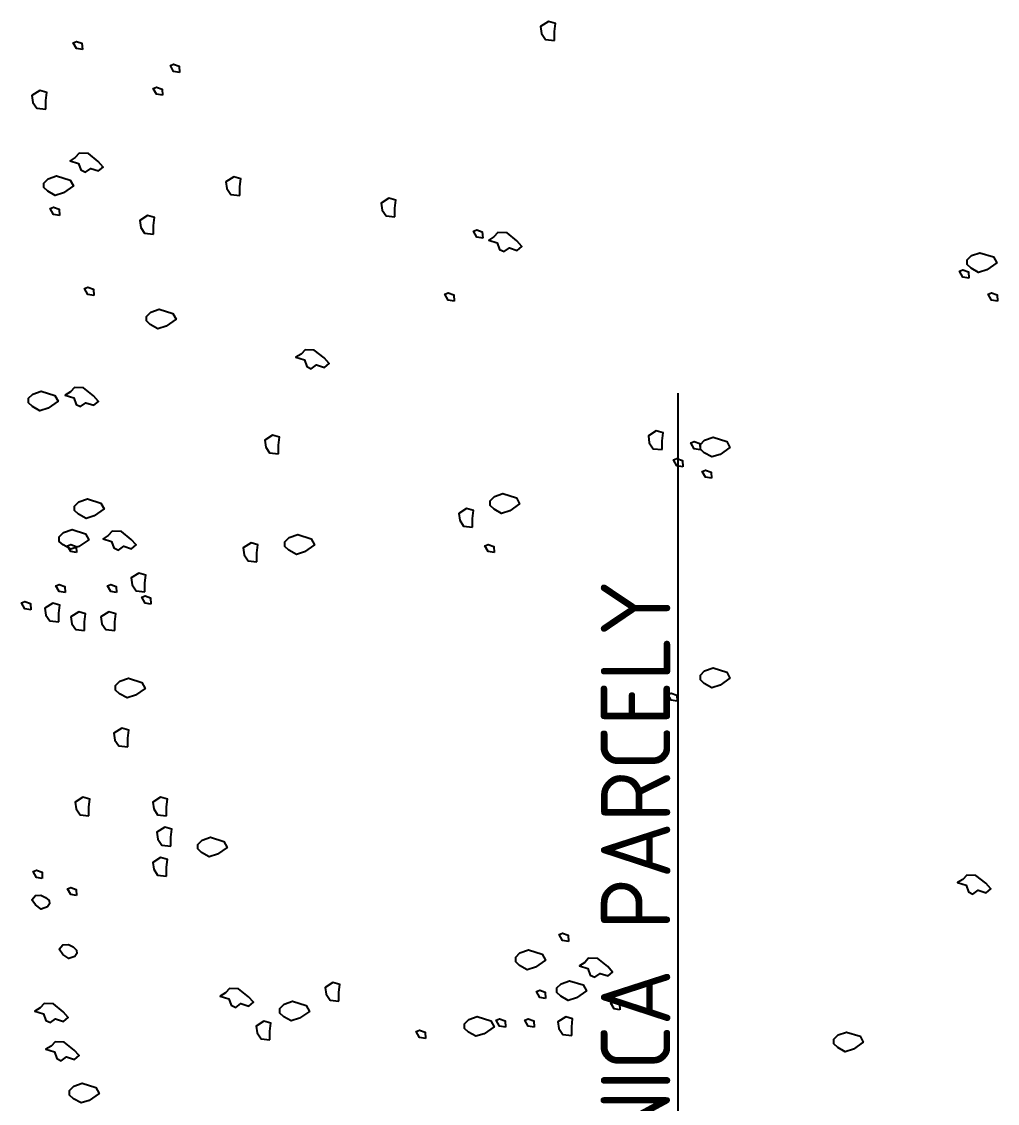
# Model space of a CAD drawing. Header units: millimetres. Extents: x 462666 to 1244237, y 2328025 to 3795663.
# Drawn here: x 1065669 to 1067355, y 2712353 to 2714223 of the extents above; entities that cross this region are included whole.
import ezdxf
from ezdxf.lldxf.tags import DXFTag

# ---------------------------------------------------------------- set-up
doc = ezdxf.new("R2010")
doc.units = ezdxf.units.MM
for name, color, linetype in [('arbre', 250, 'Continuous'), ('MUR_POH', 64, 'Continuous'), ('PLO_LIN', 6, 'Continuous')]:
    doc.layers.add(name, color=color, linetype=linetype)
doc.styles.add('ISOCP.SHX', font='ISOCP.shx', dxfattribs={"height": 150})
tags = doc.linetypes.add('DASHED', pattern=[0.75, 0.5, -0.25]).pattern_tags.tags
tags[6:7] = [DXFTag(74, 4), DXFTag(75, 0), DXFTag(340, '0'), DXFTag(46, 1.0), DXFTag(50, 0.0), DXFTag(44, 0.0), DXFTag(45, 0.0)]
tags[4:5] = [DXFTag(74, 4), DXFTag(75, 0), DXFTag(340, '0'), DXFTag(46, 1.0), DXFTag(50, 0.0), DXFTag(44, 0.0), DXFTag(45, 0.0)]

# ---------------------------------------------------------------- blocks, each defined once
blk = doc.blocks.new('STROM 2')
at = {"layer": 'arbre', "color": 252}
for points in [[(1051876.4, 2714190.5), (1051876.4, 2714205.9), (1051878.1, 2714219.5), (1051866.1, 2714222.9), (1051852.5, 2714214.4), (1051854.2, 2714202.5), (1051861, 2714192.2)], [(1051060.6, 2714174.6), (1051050.4, 2714176.3), (1051044.7, 2714186.5), (1051050.4, 2714188.8), (1051060, 2714185.4)], [(1051228.6, 2714135.1), (1051218.4, 2714136.8), (1051212.7, 2714147), (1051218.4, 2714149.3), (1051228, 2714145.9)], [(1051199, 2714095.6), (1051188.7, 2714097.3), (1051183.1, 2714107.5), (1051188.7, 2714109.8), (1051198.4, 2714106.4)], [(1050997.4, 2714071.4), (1050997.4, 2714086.7), (1050999.1, 2714100.4), (1050987.2, 2714103.8), (1050973.6, 2714095.2), (1050975.3, 2714083.3), (1050982.1, 2714073.1)], [(1051088.1, 2713981.3), (1051071.1, 2713994.9), (1051055.2, 2713995.5), (1051048.4, 2713988.1), (1051039.3, 2713982.4), (1051054, 2713977.9), (1051058, 2713966.5), (1051066, 2713962.5), (1051075.1, 2713969.3), (1051088.7, 2713964.8), (1051096.6, 2713971.6)], [(1051028.1, 2713927), (1051013.9, 2713922.4), (1051000.9, 2713929.8), (1050994.1, 2713936), (1050994.1, 2713944), (1051001.4, 2713951.4), (1051016.2, 2713956.5), (1051039.5, 2713949.1), (1051045.2, 2713938.9)], [(1051332.6, 2713922.5), (1051332.6, 2713937.8), (1051334.3, 2713951.4), (1051322.4, 2713954.9), (1051308.8, 2713946.3), (1051310.5, 2713934.4), (1051317.3, 2713924.2)], [(1051021.1, 2713888.1), (1051010.8, 2713889.8), (1051005.2, 2713900.1), (1051010.8, 2713902.3), (1051020.5, 2713898.9)], [(1051600.8, 2713885.3), (1051600.8, 2713900.6), (1051602.5, 2713914.2), (1051590.5, 2713917.6), (1051576.9, 2713909.1), (1051578.6, 2713897.2), (1051585.4, 2713887)], [(1051183.7, 2713855.5), (1051183.7, 2713870.8), (1051185.4, 2713884.4), (1051173.4, 2713887.8), (1051159.8, 2713879.3), (1051161.5, 2713867.4), (1051168.3, 2713857.2)], [(1051752.4, 2713848.6), (1051742.2, 2713850.3), (1051736.5, 2713860.5), (1051742.2, 2713862.8), (1051751.8, 2713859.4)], [(1051811.7, 2713844.1), (1051794.6, 2713857.7), (1051778.7, 2713858.3), (1051771.9, 2713850.9), (1051762.8, 2713845.2), (1051777.6, 2713840.7), (1051781.6, 2713829.3), (1051789.5, 2713825.4), (1051798.6, 2713832.2), (1051812.2, 2713827.6), (1051820.2, 2713834.4)], [(1052623.6, 2713794.1), (1052609.4, 2713789.5), (1052596.4, 2713796.9), (1052589.5, 2713803.1), (1052589.5, 2713811.1), (1052596.9, 2713818.5), (1052611.7, 2713823.6), (1052635, 2713816.2), (1052640.7, 2713806)], [(1052592.5, 2713779.5), (1052582.2, 2713781.2), (1052576.5, 2713791.4), (1052582.2, 2713793.7), (1052591.9, 2713790.3)], [(1051080.4, 2713749.8), (1051070.1, 2713751.5), (1051064.5, 2713761.8), (1051070.1, 2713764), (1051079.8, 2713760.6)], [(1051703, 2713740), (1051692.8, 2713741.7), (1051687.1, 2713751.9), (1051692.8, 2713754.1), (1051702.4, 2713750.7)], [(1052641.9, 2713740), (1052631.6, 2713741.7), (1052626, 2713751.9), (1052631.6, 2713754.1), (1052641.3, 2713750.7)], [(1051205.4, 2713696.6), (1051191.2, 2713692.1), (1051178.1, 2713699.4), (1051171.3, 2713705.7), (1051171.3, 2713713.6), (1051178.7, 2713721), (1051193.5, 2713726.1), (1051216.8, 2713718.7), (1051222.5, 2713708.5)], [(1051478.4, 2713641.6), (1051461.4, 2713655.3), (1051445.5, 2713655.8), (1051438.7, 2713648.4), (1051429.6, 2713642.8), (1051444.4, 2713638.2), (1051448.3, 2713626.9), (1051456.3, 2713622.9), (1051465.4, 2713629.7), (1051479, 2713625.2), (1051487, 2713632)], [(1051001.6, 2713554.8), (1050987.3, 2713550.3), (1050974.3, 2713557.7), (1050967.5, 2713563.9), (1050967.5, 2713571.9), (1050974.8, 2713579.3), (1050989.6, 2713584.4), (1051012.9, 2713577), (1051018.6, 2713566.8)], [(1051079.9, 2713576.3), (1051062.8, 2713589.9), (1051046.9, 2713590.5), (1051040.1, 2713583.1), (1051031, 2713577.4), (1051045.8, 2713572.9), (1051049.8, 2713561.5), (1051057.7, 2713557.6), (1051066.8, 2713564.4), (1051080.4, 2713559.8), (1051088.4, 2713566.7)], [(1052062.6, 2713483.2), (1052062.6, 2713498.5), (1052064.3, 2713512.2), (1052052.4, 2713515.6), (1052038.7, 2713507.1), (1052040.4, 2713495.1), (1052047.2, 2713484.9)], [(1051399.7, 2713475.8), (1051399.7, 2713491.1), (1051401.4, 2713504.7), (1051389.4, 2713508.1), (1051375.8, 2713499.6), (1051377.5, 2713487.7), (1051384.3, 2713477.5)], [(1052128, 2713483.1), (1052117.7, 2713484.8), (1052112.1, 2713495), (1052117.7, 2713497.3), (1052127.4, 2713493.9)], [(1052162.7, 2713475.1), (1052148.5, 2713470.6), (1052135.4, 2713477.9), (1052128.6, 2713484.2), (1052128.6, 2713492.1), (1052136, 2713499.5), (1052150.8, 2713504.6), (1052174.1, 2713497.2), (1052179.8, 2713487)], [(1052098.3, 2713453.5), (1052088.1, 2713455.2), (1052082.4, 2713465.4), (1052088.1, 2713467.7), (1052097.7, 2713464.3)], [(1052147.7, 2713433.7), (1052137.5, 2713435.4), (1052131.8, 2713445.6), (1052137.5, 2713447.9), (1052147.2, 2713444.5)], [(1051081.3, 2713368.8), (1051067.1, 2713364.2), (1051054.1, 2713371.6), (1051047.2, 2713377.9), (1051047.2, 2713385.8), (1051054.6, 2713393.2), (1051069.4, 2713398.3), (1051092.7, 2713390.9), (1051098.4, 2713380.7)], [(1051799.3, 2713377.6), (1051785.1, 2713373.1), (1051772, 2713380.5), (1051765.2, 2713386.7), (1051765.2, 2713394.7), (1051772.6, 2713402.1), (1051787.4, 2713407.2), (1051810.7, 2713399.8), (1051816.3, 2713389.6)], [(1051734.8, 2713349.2), (1051734.8, 2713364.5), (1051736.5, 2713378.1), (1051724.6, 2713381.6), (1051711, 2713373), (1051712.7, 2713361.1), (1051719.5, 2713350.9)], [(1051054.7, 2713315.6), (1051040.5, 2713311.1), (1051027.5, 2713318.5), (1051020.6, 2713324.7), (1051020.6, 2713332.6), (1051028, 2713340), (1051042.8, 2713345.1), (1051066.1, 2713337.8), (1051071.8, 2713327.5)], [(1051145.2, 2713328.1), (1051128.2, 2713341.8), (1051112.3, 2713342.3), (1051105.4, 2713334.9), (1051096.4, 2713329.3), (1051111.1, 2713324.7), (1051115.1, 2713313.4), (1051123.1, 2713309.4), (1051132.1, 2713316.2), (1051145.8, 2713311.7), (1051153.7, 2713318.5)], [(1051444.7, 2713306.8), (1051430.5, 2713302.2), (1051417.5, 2713309.6), (1051410.7, 2713315.8), (1051410.7, 2713323.8), (1051418, 2713331.2), (1051432.8, 2713336.3), (1051456.1, 2713328.9), (1051461.8, 2713318.7)], [(1051050.7, 2713305.3), (1051040.5, 2713307), (1051034.8, 2713317.2), (1051040.5, 2713319.5), (1051050.1, 2713316.1)], [(1051362.4, 2713289.6), (1051362.4, 2713305), (1051364.1, 2713318.6), (1051352.2, 2713322), (1051338.6, 2713313.5), (1051340.3, 2713301.6), (1051347.1, 2713291.3)], [(1051772.2, 2713305.3), (1051761.9, 2713307), (1051756.3, 2713317.2), (1051761.9, 2713319.5), (1051771.6, 2713316.1)], [(1051168.8, 2713237.5), (1051168.8, 2713252.8), (1051170.5, 2713266.5), (1051158.5, 2713269.9), (1051144.9, 2713261.4), (1051146.6, 2713249.4), (1051153.4, 2713239.2)], [(1051031, 2713236.1), (1051020.7, 2713237.8), (1051015, 2713248.1), (1051020.7, 2713250.3), (1051030.4, 2713246.9)], [(1051119.9, 2713236.1), (1051109.7, 2713237.8), (1051104, 2713248.1), (1051109.7, 2713250.3), (1051119.3, 2713246.9)], [(1051179.2, 2713216.4), (1051169, 2713218.1), (1051163.3, 2713228.3), (1051169, 2713230.6), (1051178.6, 2713227.2)], [(1050971.7, 2713206.5), (1050961.4, 2713208.2), (1050955.7, 2713218.4), (1050961.4, 2713220.7), (1050971.1, 2713217.3)], [(1051019.8, 2713185.4), (1051019.8, 2713200.7), (1051021.5, 2713214.3), (1051009.6, 2713217.8), (1050995.9, 2713209.2), (1050997.6, 2713197.3), (1051004.5, 2713187.1)], [(1051064.5, 2713170.5), (1051064.5, 2713185.8), (1051066.2, 2713199.5), (1051054.3, 2713202.9), (1051040.6, 2713194.3), (1051042.3, 2713182.4), (1051049.1, 2713172.2)], [(1051116.6, 2713170.5), (1051116.6, 2713185.8), (1051118.3, 2713199.5), (1051106.4, 2713202.9), (1051092.8, 2713194.3), (1051094.5, 2713182.4), (1051101.3, 2713172.2)], [(1052162.7, 2713076.4), (1052148.5, 2713071.8), (1052135.4, 2713079.2), (1052128.6, 2713085.5), (1052128.6, 2713093.4), (1052136, 2713100.8), (1052150.8, 2713105.9), (1052174.1, 2713098.5), (1052179.8, 2713088.3)], [(1051152.2, 2713058.7), (1051138, 2713054.1), (1051125, 2713061.5), (1051118.1, 2713067.8), (1051118.1, 2713075.7), (1051125.5, 2713083.1), (1051140.3, 2713088.2), (1051163.6, 2713080.8), (1051169.3, 2713070.6)], [(1052088.4, 2713048.4), (1052078.2, 2713050.1), (1052072.5, 2713060.4), (1052078.2, 2713062.6), (1052087.9, 2713059.2)], [(1051139, 2712969.5), (1051139, 2712984.8), (1051140.7, 2712998.4), (1051128.7, 2713001.8), (1051115.1, 2712993.3), (1051116.8, 2712981.4), (1051123.6, 2712971.2)], [(1051071.9, 2712850.4), (1051071.9, 2712865.7), (1051073.6, 2712879.3), (1051061.7, 2712882.7), (1051048.1, 2712874.2), (1051049.8, 2712862.3), (1051056.6, 2712852.1)], [(1051206, 2712850.4), (1051206, 2712865.7), (1051207.7, 2712879.3), (1051195.8, 2712882.7), (1051182.2, 2712874.2), (1051183.9, 2712862.3), (1051190.7, 2712852.1)], [(1051213.4, 2712798.2), (1051213.4, 2712813.6), (1051215.1, 2712827.2), (1051203.2, 2712830.6), (1051189.6, 2712822.1), (1051191.3, 2712810.2), (1051198.1, 2712799.9)], [(1051294.1, 2712784), (1051279.9, 2712779.5), (1051266.8, 2712786.8), (1051260, 2712793.1), (1051260, 2712801), (1051267.4, 2712808.4), (1051282.1, 2712813.5), (1051305.4, 2712806.1), (1051311.1, 2712795.9)], [(1051206, 2712746.1), (1051206, 2712761.4), (1051207.7, 2712775.1), (1051195.8, 2712778.5), (1051182.2, 2712770), (1051183.9, 2712758), (1051190.7, 2712747.8)], [(1050991.4, 2712742.2), (1050981.2, 2712743.9), (1050975.5, 2712754.1), (1050981.2, 2712756.4), (1050990.9, 2712753)], [(1052621.9, 2712733.8), (1052604.8, 2712747.4), (1052588.9, 2712748), (1052582.1, 2712740.6), (1052573, 2712734.9), (1052587.8, 2712730.4), (1052591.8, 2712719), (1052599.7, 2712715), (1052608.8, 2712721.9), (1052622.4, 2712717.3), (1052630.4, 2712724.1)], [(1051050.7, 2712712.5), (1051040.5, 2712714.3), (1051034.8, 2712724.5), (1051040.5, 2712726.7), (1051050.1, 2712723.3)], [(1051000.4, 2712693), (1050989.6, 2712689), (1050979.4, 2712696.4), (1050973.1, 2712705.5), (1050979.4, 2712712.9), (1050989, 2712713.5), (1050997, 2712709.5), (1051003.2, 2712703.8), (1051003.8, 2712698.1)], [(1051900.6, 2712633.5), (1051890.4, 2712635.2), (1051884.7, 2712645.4), (1051890.4, 2712647.7), (1051900.1, 2712644.3)], [(1051047.9, 2712607.5), (1051037.1, 2712603.6), (1051026.9, 2712610.9), (1051020.6, 2712620), (1051026.9, 2712627.4), (1051036.5, 2712628), (1051044.5, 2712624), (1051050.7, 2712618.3), (1051051.3, 2712612.6)], [(1051843.6, 2712589.1), (1051829.4, 2712584.5), (1051816.3, 2712591.9), (1051809.5, 2712598.2), (1051809.5, 2712606.1), (1051816.9, 2712613.5), (1051831.7, 2712618.6), (1051855, 2712611.2), (1051860.7, 2712601)], [(1051968.5, 2712590.1), (1051951.4, 2712603.7), (1051935.5, 2712604.3), (1051928.7, 2712596.9), (1051919.6, 2712591.2), (1051934.4, 2712586.7), (1051938.4, 2712575.3), (1051946.3, 2712571.3), (1051955.4, 2712578.2), (1051969.1, 2712573.6), (1051977, 2712580.4)], [(1051503.9, 2712530.2), (1051503.9, 2712545.5), (1051505.6, 2712559.1), (1051493.7, 2712562.6), (1051480.1, 2712554), (1051481.8, 2712542.1), (1051488.6, 2712531.9)], [(1051914.5, 2712535.9), (1051900.3, 2712531.4), (1051887.3, 2712538.8), (1051880.4, 2712545), (1051880.4, 2712553), (1051887.8, 2712560.3), (1051902.6, 2712565.4), (1051925.9, 2712558.1), (1051931.6, 2712547.8)], [(1051347.8, 2712537.8), (1051330.7, 2712551.5), (1051314.8, 2712552), (1051308, 2712544.7), (1051298.9, 2712539), (1051313.7, 2712534.4), (1051317.7, 2712523.1), (1051325.6, 2712519.1), (1051334.7, 2712525.9), (1051348.3, 2712521.4), (1051356.3, 2712528.2)], [(1051861.1, 2712534.7), (1051850.9, 2712536.4), (1051845.2, 2712546.7), (1051850.9, 2712548.9), (1051860.5, 2712545.5)], [(1051027.6, 2712511.7), (1051010.6, 2712525.3), (1050994.6, 2712525.9), (1050987.8, 2712518.5), (1050978.7, 2712512.9), (1050993.5, 2712508.3), (1050997.5, 2712496.9), (1051005.4, 2712493), (1051014.5, 2712499.8), (1051028.2, 2712495.2), (1051036.1, 2712502.1)], [(1051435.9, 2712500.5), (1051421.7, 2712495.9), (1051408.6, 2712503.3), (1051401.8, 2712509.6), (1051401.8, 2712517.5), (1051409.2, 2712524.9), (1051423.9, 2712530), (1051447.2, 2712522.6), (1051452.9, 2712512.4)], [(1051989.6, 2712515), (1051979.4, 2712516.7), (1051973.7, 2712526.9), (1051979.4, 2712529.2), (1051989, 2712525.8)], [(1051755, 2712473.9), (1051740.8, 2712469.4), (1051727.7, 2712476.7), (1051720.9, 2712483), (1051720.9, 2712490.9), (1051728.3, 2712498.3), (1051743, 2712503.4), (1051766.3, 2712496), (1051772, 2712485.8)], [(1051906.2, 2712470.6), (1051906.2, 2712486), (1051907.9, 2712499.6), (1051895.9, 2712503), (1051882.3, 2712494.5), (1051884, 2712482.6), (1051890.8, 2712472.3)], [(1051384.8, 2712463.2), (1051384.8, 2712478.5), (1051386.5, 2712492.1), (1051374.5, 2712495.5), (1051360.9, 2712487), (1051362.6, 2712475.1), (1051369.4, 2712464.9)], [(1051791.9, 2712485.3), (1051781.7, 2712487), (1051776, 2712497.3), (1051781.7, 2712499.5), (1051791.4, 2712496.1)], [(1051841.4, 2712485.3), (1051831.1, 2712487), (1051825.4, 2712497.3), (1051831.1, 2712499.5), (1051840.8, 2712496.1)], [(1051653.6, 2712465.6), (1051643.4, 2712467.3), (1051637.7, 2712477.5), (1051643.4, 2712479.8), (1051653, 2712476.4)], [(1052393.2, 2712447.3), (1052379, 2712442.8), (1052365.9, 2712450.2), (1052359.1, 2712456.4), (1052359.1, 2712464.4), (1052366.5, 2712471.7), (1052381.2, 2712476.8), (1052404.5, 2712469.5), (1052410.2, 2712459.2)], [(1051046.4, 2712445.7), (1051029.3, 2712459.4), (1051013.4, 2712459.9), (1051006.6, 2712452.6), (1050997.5, 2712446.9), (1051012.3, 2712442.3), (1051016.3, 2712431), (1051024.2, 2712427), (1051033.3, 2712433.8), (1051046.9, 2712429.3), (1051054.9, 2712436.1)], [(1051072.5, 2712358.7), (1051058.3, 2712354.2), (1051045.2, 2712361.6), (1051038.4, 2712367.8), (1051038.4, 2712375.7), (1051045.8, 2712383.1), (1051060.5, 2712388.2), (1051083.8, 2712380.9), (1051089.5, 2712370.6)]]:
    blk.add_lwpolyline(points, close=True, dxfattribs=at)

msp = doc.modelspace()

# ---------------------------------------------------------------- linework, layer by layer
at = {"layer": 'MUR_POH', "color": 3, "linetype": 'DASHED', "ltscale": 250, "flags": 128}
msp.add_lwpolyline([(1066803.3, 2711525.8), (1066803.3, 2713581.1)], dxfattribs=at)

# ---------------------------------------------------------------- block references
at = {"layer": 'PLO_LIN', "color": 1}
msp.add_blockref('STROM 2', (14713.1, 0), dxfattribs=at)

# ---------------------------------------------------------------- texts
at = {"color": 3, "insert": (1066729.8, 2712630.8), "char_height": 120, "attachment_point": 5, "rotation": 90, "style": 'ISOCP.SHX'}
msp.add_mtext('{HRANICA PARCELY}', dxfattribs=at)

doc.saveas('drawing.dxf')
